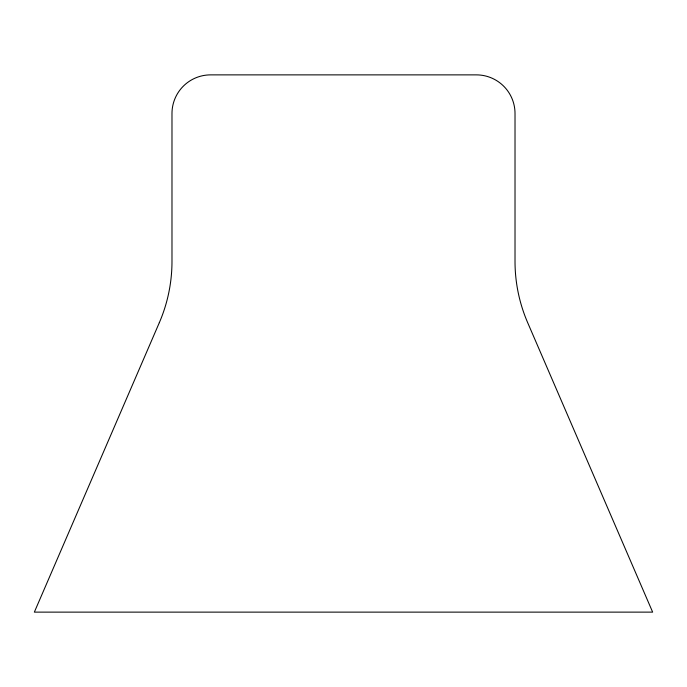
<?xml version="1.0" encoding="UTF-8"?>
<svg xmlns="http://www.w3.org/2000/svg" width="687" height="687" viewBox="0 0 687 687"><rect width="100%" height="100%" fill="white"/><g stroke="black" fill="none" stroke-linecap="round" stroke-linejoin="round"><path stroke-width="1.03" d="M159.324 322.667L34.35 612.126L652.65 612.126L527.676 322.667A154.575 154.575 0 0 1 515.018 261.395L515.018 113.518A38.644 38.644 0 0 0 476.374 74.874L210.626 74.874A38.644 38.644 0 0 0 171.982 113.518L171.982 261.395A154.575 154.575 0 0 1 159.324 322.667"/></g></svg>
